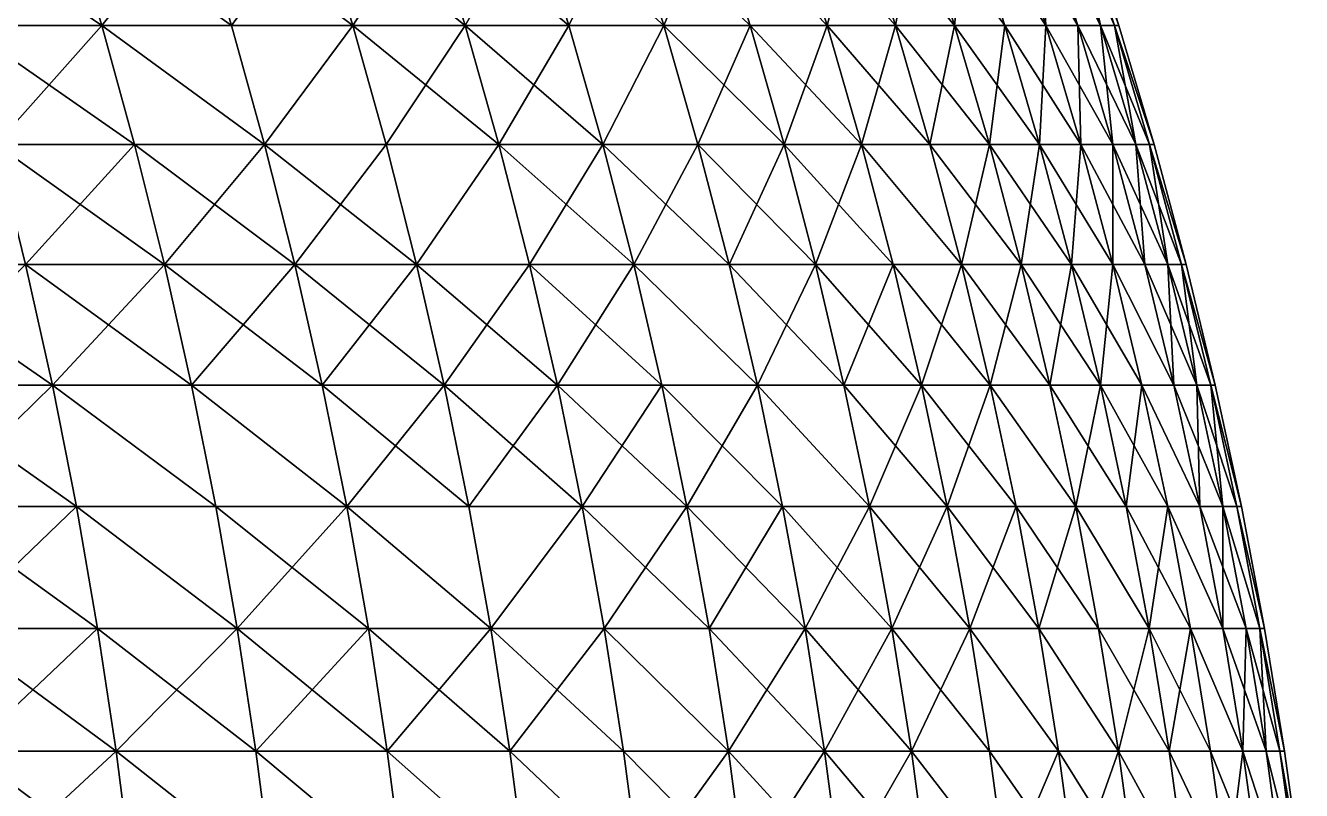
# Model space of a CAD drawing. Header units: millimetres. Extents: x -3250 to 6200, y -3250 to 3250.
# Drawn here: x 5988.7 to 6193.8, y 112.9 to 235.8 of the extents above; entities that cross this region are included whole.
import ezdxf

# ---------------------------------------------------------------- set-up
doc = ezdxf.new("R2010")
doc.units = ezdxf.units.MM
doc.header["$MEASUREMENT"] = 0
doc.layers.add('MESH_3D', color=2, linetype='CONTINUOUS')

msp = doc.modelspace()

# ---------------------------------------------------------------- linework, layer by layer
at = {"layer": 'MESH_3D'}
for points in [[(5973.16, 254.79, 1883.94), (5995.32, 254.79, 1938.4), (6001.01, 235.8, 1936.17)], [(5973.16, 254.79, 1883.94), (6001.01, 235.8, 1936.17), (5978.79, 235.8, 1881.56)], [(6001.01, 235.8, 24763.83), (5973.16, 254.79, 24816.06), (5978.79, 235.8, 24818.44)], [(5995.32, 254.79, 24761.6), (5973.16, 254.79, 24816.06), (6001.01, 235.8, 24763.83)], [(5995.32, 254.79, 1938.4), (6021.86, 235.8, 1991.31), (6001.01, 235.8, 1936.17)], [(5995.32, 254.79, 1938.4), (6016.12, 254.79, 1993.4), (6021.86, 235.8, 1991.31)], [(6016.12, 254.79, 24706.6), (5995.32, 254.79, 24761.6), (6001.01, 235.8, 24763.83)], [(6016.12, 254.79, 24706.6), (6001.01, 235.8, 24763.83), (6021.86, 235.8, 24708.69)], [(6016.12, 254.79, 1993.4), (6035.54, 254.79, 2048.9), (6041.33, 235.8, 2046.95)], [(6016.12, 254.79, 1993.4), (6041.33, 235.8, 2046.95), (6021.86, 235.8, 1991.31)], [(6035.54, 254.79, 24651.1), (6016.12, 254.79, 24706.6), (6021.86, 235.8, 24708.69)], [(6035.54, 254.79, 24651.1), (6021.86, 235.8, 24708.69), (6041.33, 235.8, 24653.05)], [(6035.54, 254.79, 2048.9), (6053.57, 254.79, 2104.87), (6059.41, 235.8, 2103.06)], [(6035.54, 254.79, 2048.9), (6059.41, 235.8, 2103.06), (6041.33, 235.8, 2046.95)], [(6053.57, 254.79, 24595.13), (6035.54, 254.79, 24651.1), (6041.33, 235.8, 24653.05)], [(6053.57, 254.79, 24595.13), (6041.33, 235.8, 24653.05), (6059.41, 235.8, 24596.94)], [(6053.57, 254.79, 2104.87), (6076.08, 235.8, 2159.61), (6059.41, 235.8, 2103.06)], [(6053.57, 254.79, 2104.87), (6070.2, 254.79, 2161.27), (6076.08, 235.8, 2159.61)], [(6070.2, 254.79, 24538.73), (6053.57, 254.79, 24595.13), (6059.41, 235.8, 24596.94)], [(6070.2, 254.79, 24538.73), (6059.41, 235.8, 24596.94), (6076.08, 235.8, 24540.39)], [(6070.2, 254.79, 2161.27), (6091.34, 235.8, 2216.55), (6076.08, 235.8, 2159.61)], [(6070.2, 254.79, 2161.27), (6085.42, 254.79, 2218.06), (6091.34, 235.8, 2216.55)], [(6085.42, 254.79, 24481.94), (6070.2, 254.79, 24538.73), (6076.08, 235.8, 24540.39)], [(6085.42, 254.79, 24481.94), (6076.08, 235.8, 24540.39), (6091.34, 235.8, 24483.45)], [(6085.42, 254.79, 2218.06), (6099.21, 254.79, 2275.22), (6105.18, 235.8, 2273.86)], [(6085.42, 254.79, 2218.06), (6105.18, 235.8, 2273.86), (6091.34, 235.8, 2216.55)], [(6099.21, 254.79, 24424.78), (6085.42, 254.79, 24481.94), (6091.34, 235.8, 24483.45)], [(6099.21, 254.79, 24424.78), (6091.34, 235.8, 24483.45), (6105.18, 235.8, 24426.14)], [(6099.21, 254.79, 2275.22), (6111.58, 254.79, 2332.7), (6117.58, 235.8, 2331.49)], [(6099.21, 254.79, 2275.22), (6117.58, 235.8, 2331.49), (6105.18, 235.8, 2273.86)], [(6117.58, 235.8, 24368.51), (6099.21, 254.79, 24424.78), (6105.18, 235.8, 24426.14)], [(6111.58, 254.79, 24367.3), (6099.21, 254.79, 24424.78), (6117.58, 235.8, 24368.51)], [(6111.58, 254.79, 2332.7), (6128.54, 235.8, 2389.42), (6117.58, 235.8, 2331.49)], [(6111.58, 254.79, 2332.7), (6122.51, 254.79, 2390.48), (6128.54, 235.8, 2389.42)], [(6122.51, 254.79, 24309.52), (6111.58, 254.79, 24367.3), (6117.58, 235.8, 24368.51)], [(6122.51, 254.79, 24309.52), (6117.58, 235.8, 24368.51), (6128.54, 235.8, 24310.58)], [(6122.51, 254.79, 2390.48), (6132, 254.79, 2448.51), (6138.05, 235.8, 2447.6)], [(6122.51, 254.79, 2390.48), (6138.05, 235.8, 2447.6), (6128.54, 235.8, 2389.42)], [(6132, 254.79, 24251.49), (6122.51, 254.79, 24309.52), (6128.54, 235.8, 24310.58)], [(6132, 254.79, 24251.49), (6128.54, 235.8, 24310.58), (6138.05, 235.8, 24252.4)], [(6132, 254.79, 2448.51), (6140.04, 254.79, 2506.76), (6146.11, 235.8, 2505.99)], [(6132, 254.79, 2448.51), (6146.11, 235.8, 2505.99), (6138.05, 235.8, 2447.6)], [(6140.04, 254.79, 24193.24), (6132, 254.79, 24251.49), (6138.05, 235.8, 24252.4)], [(6140.04, 254.79, 24193.24), (6138.05, 235.8, 24252.4), (6146.11, 235.8, 24194.01)], [(6140.04, 254.79, 2506.76), (6146.62, 254.79, 2565.18), (6152.71, 235.8, 2564.58)], [(6140.04, 254.79, 2506.76), (6152.71, 235.8, 2564.58), (6146.11, 235.8, 2505.99)], [(6152.71, 235.8, 24135.42), (6140.04, 254.79, 24193.24), (6146.11, 235.8, 24194.01)], [(6146.62, 254.79, 24134.82), (6140.04, 254.79, 24193.24), (6152.71, 235.8, 24135.42)], [(6146.62, 254.79, 2565.18), (6157.85, 235.8, 2623.3), (6152.71, 235.8, 2564.58)], [(6146.62, 254.79, 2565.18), (6151.75, 254.79, 2623.76), (6157.85, 235.8, 2623.3)], [(6151.75, 254.79, 24076.24), (6146.62, 254.79, 24134.82), (6152.71, 235.8, 24135.42)], [(6151.75, 254.79, 2623.76), (6155.41, 254.79, 2682.45), (6161.52, 235.8, 2682.14)], [(6151.75, 254.79, 2623.76), (6161.52, 235.8, 2682.14), (6157.85, 235.8, 2623.3)], [(6151.75, 254.79, 24076.24), (6152.71, 235.8, 24135.42), (6157.85, 235.8, 24076.7)], [(6161.52, 235.8, 24017.86), (6151.75, 254.79, 24076.24), (6157.85, 235.8, 24076.7)], [(6155.41, 254.79, 24017.55), (6151.75, 254.79, 24076.24), (6161.52, 235.8, 24017.86)], [(6155.41, 254.79, 2682.45), (6163.72, 235.8, 2741.05), (6161.52, 235.8, 2682.14)], [(6155.41, 254.79, 2682.45), (6157.61, 254.79, 2741.2), (6163.72, 235.8, 2741.05)], [(6157.61, 254.79, 23958.8), (6155.41, 254.79, 24017.55), (6161.52, 235.8, 24017.86)], [(6157.61, 254.79, 2741.2), (6164.46, 235.8, 2800), (6163.72, 235.8, 2741.05)], [(6157.61, 254.79, 2741.2), (6158.34, 254.79, 2800), (6164.46, 235.8, 2800)], [(6157.61, 254.79, 23958.8), (6163.72, 235.8, 23958.95), (6164.46, 235.8, 23900)], [(6157.61, 254.79, 23958.8), (6161.52, 235.8, 24017.86), (6163.72, 235.8, 23958.95)], [(6164.46, 235.8, 23900), (6164.46, 235.8, 2800), (6158.34, 254.79, 2800)], [(5978.79, 235.8, 1881.56), (6006.26, 216.67, 1934.11), (5983.99, 216.67, 1879.37)], [(5978.79, 235.8, 1881.56), (6001.01, 235.8, 1936.17), (6006.26, 216.67, 1934.11)], [(6001.01, 235.8, 24763.83), (5978.79, 235.8, 24818.44), (5983.99, 216.67, 24820.63)], [(6001.01, 235.8, 24763.83), (5983.99, 216.67, 24820.63), (6006.26, 216.67, 24765.89)], [(6001.01, 235.8, 1936.17), (6021.86, 235.8, 1991.31), (6027.16, 216.67, 1989.38)], [(6001.01, 235.8, 1936.17), (6027.16, 216.67, 1989.38), (6006.26, 216.67, 1934.11)], [(6027.16, 216.67, 24710.62), (6001.01, 235.8, 24763.83), (6006.26, 216.67, 24765.89)], [(6021.86, 235.8, 24708.69), (6001.01, 235.8, 24763.83), (6027.16, 216.67, 24710.62)], [(6021.86, 235.8, 1991.31), (6041.33, 235.8, 2046.95), (6027.16, 216.67, 1989.38)], [(6041.33, 235.8, 24653.05), (6021.86, 235.8, 24708.69), (6027.16, 216.67, 24710.62)], [(6027.16, 216.67, 1989.38), (6041.33, 235.8, 2046.95), (6046.68, 216.67, 2045.15)], [(6041.33, 235.8, 24653.05), (6027.16, 216.67, 24710.62), (6046.68, 216.67, 24654.85)], [(6041.33, 235.8, 2046.95), (6064.8, 216.67, 2101.4), (6046.68, 216.67, 2045.15)], [(6041.33, 235.8, 2046.95), (6059.41, 235.8, 2103.06), (6064.8, 216.67, 2101.4)], [(6059.41, 235.8, 24596.94), (6041.33, 235.8, 24653.05), (6046.68, 216.67, 24654.85)], [(6059.41, 235.8, 24596.94), (6046.68, 216.67, 24654.85), (6064.8, 216.67, 24598.6)], [(6059.41, 235.8, 2103.06), (6076.08, 235.8, 2159.61), (6081.52, 216.67, 2158.08)], [(6059.41, 235.8, 2103.06), (6081.52, 216.67, 2158.08), (6064.8, 216.67, 2101.4)], [(6076.08, 235.8, 24540.39), (6059.41, 235.8, 24596.94), (6064.8, 216.67, 24598.6)], [(6076.08, 235.8, 24540.39), (6064.8, 216.67, 24598.6), (6081.52, 216.67, 24541.92)], [(6076.08, 235.8, 2159.61), (6091.34, 235.8, 2216.55), (6081.52, 216.67, 2158.08)], [(6091.34, 235.8, 24483.45), (6076.08, 235.8, 24540.39), (6081.52, 216.67, 24541.92)], [(6081.52, 216.67, 2158.08), (6091.34, 235.8, 2216.55), (6096.81, 216.67, 2215.16)], [(6091.34, 235.8, 24483.45), (6081.52, 216.67, 24541.92), (6096.81, 216.67, 24484.84)], [(6091.34, 235.8, 2216.55), (6110.68, 216.67, 2272.6), (6096.81, 216.67, 2215.16)], [(6091.34, 235.8, 2216.55), (6105.18, 235.8, 2273.86), (6110.68, 216.67, 2272.6)], [(6105.18, 235.8, 24426.14), (6091.34, 235.8, 24483.45), (6096.81, 216.67, 24484.84)], [(6105.18, 235.8, 24426.14), (6096.81, 216.67, 24484.84), (6110.68, 216.67, 24427.4)], [(6105.18, 235.8, 2273.86), (6123.11, 216.67, 2330.37), (6110.68, 216.67, 2272.6)], [(6105.18, 235.8, 2273.86), (6117.58, 235.8, 2331.49), (6123.11, 216.67, 2330.37)], [(6117.58, 235.8, 24368.51), (6105.18, 235.8, 24426.14), (6110.68, 216.67, 24427.4)], [(6117.58, 235.8, 24368.51), (6110.68, 216.67, 24427.4), (6123.11, 216.67, 24369.63)], [(6117.58, 235.8, 2331.49), (6128.54, 235.8, 2389.42), (6134.09, 216.67, 2388.44)], [(6117.58, 235.8, 2331.49), (6134.09, 216.67, 2388.44), (6123.11, 216.67, 2330.37)], [(6128.54, 235.8, 24310.58), (6117.58, 235.8, 24368.51), (6123.11, 216.67, 24369.63)], [(6128.54, 235.8, 24310.58), (6123.11, 216.67, 24369.63), (6134.09, 216.67, 24311.56)], [(6128.54, 235.8, 2389.42), (6138.05, 235.8, 2447.6), (6143.63, 216.67, 2446.76)], [(6128.54, 235.8, 2389.42), (6143.63, 216.67, 2446.76), (6134.09, 216.67, 2388.44)], [(6138.05, 235.8, 24252.4), (6128.54, 235.8, 24310.58), (6134.09, 216.67, 24311.56)], [(6138.05, 235.8, 24252.4), (6134.09, 216.67, 24311.56), (6143.63, 216.67, 24253.24)], [(6138.05, 235.8, 2447.6), (6146.11, 235.8, 2505.99), (6151.71, 216.67, 2505.29)], [(6138.05, 235.8, 2447.6), (6151.71, 216.67, 2505.29), (6143.63, 216.67, 2446.76)], [(6146.11, 235.8, 24194.01), (6138.05, 235.8, 24252.4), (6143.63, 216.67, 24253.24)], [(6146.11, 235.8, 24194.01), (6143.63, 216.67, 24253.24), (6151.71, 216.67, 24194.71)], [(6146.11, 235.8, 2505.99), (6152.71, 235.8, 2564.58), (6158.32, 216.67, 2564.01)], [(6146.11, 235.8, 2505.99), (6158.32, 216.67, 2564.01), (6151.71, 216.67, 2505.29)], [(6152.71, 235.8, 24135.42), (6146.11, 235.8, 24194.01), (6151.71, 216.67, 24194.71)], [(6152.71, 235.8, 24135.42), (6151.71, 216.67, 24194.71), (6158.32, 216.67, 24135.99)], [(6152.71, 235.8, 2564.58), (6157.85, 235.8, 2623.3), (6163.47, 216.67, 2622.88)], [(6152.71, 235.8, 2564.58), (6163.47, 216.67, 2622.88), (6158.32, 216.67, 2564.01)], [(6157.85, 235.8, 24076.7), (6152.71, 235.8, 24135.42), (6158.32, 216.67, 24135.99)], [(6157.85, 235.8, 2623.3), (6161.52, 235.8, 2682.14), (6167.15, 216.67, 2681.86)], [(6157.85, 235.8, 2623.3), (6167.15, 216.67, 2681.86), (6163.47, 216.67, 2622.88)], [(6157.85, 235.8, 24076.7), (6158.32, 216.67, 24135.99), (6163.47, 216.67, 24077.12)], [(6161.52, 235.8, 24017.86), (6157.85, 235.8, 24076.7), (6163.47, 216.67, 24077.12)], [(6161.52, 235.8, 2682.14), (6163.72, 235.8, 2741.05), (6169.36, 216.67, 2740.91)], [(6161.52, 235.8, 2682.14), (6169.36, 216.67, 2740.91), (6167.15, 216.67, 2681.86)], [(6161.52, 235.8, 24017.86), (6163.47, 216.67, 24077.12), (6167.15, 216.67, 24018.14)], [(6163.72, 235.8, 23958.95), (6161.52, 235.8, 24017.86), (6167.15, 216.67, 24018.14)], [(6163.72, 235.8, 2741.05), (6170.1, 216.67, 2800), (6169.36, 216.67, 2740.91)], [(6163.72, 235.8, 2741.05), (6164.46, 235.8, 2800), (6170.1, 216.67, 2800)], [(6163.72, 235.8, 23958.95), (6167.15, 216.67, 24018.14), (6169.36, 216.67, 23959.09)], [(6163.72, 235.8, 23958.95), (6169.36, 216.67, 23959.09), (6170.1, 216.67, 23900)], [(6163.72, 235.8, 23958.95), (6170.1, 216.67, 23900), (6164.46, 235.8, 23900)], [(6170.1, 216.67, 23900), (6170.1, 216.67, 2800), (6164.46, 235.8, 2800)], [(6164.46, 235.8, 23900), (6170.1, 216.67, 23900), (6164.46, 235.8, 2800)], [(5983.99, 216.67, 24820.63), (5965.07, 197.41, 24876.91), (5988.75, 197.41, 24822.63)], [(5983.99, 216.67, 1879.37), (6006.26, 216.67, 1934.11), (6011.07, 197.41, 1932.22)], [(5983.99, 216.67, 1879.37), (6011.07, 197.41, 1932.22), (5988.75, 197.41, 1877.37)], [(6006.26, 216.67, 24765.89), (5983.99, 216.67, 24820.63), (5988.75, 197.41, 24822.63)], [(6006.26, 216.67, 24765.89), (5988.75, 197.41, 24822.63), (6011.07, 197.41, 24767.78)], [(6006.26, 216.67, 1934.11), (6032.02, 197.41, 1987.61), (6011.07, 197.41, 1932.22)], [(6006.26, 216.67, 1934.11), (6027.16, 216.67, 1989.38), (6032.02, 197.41, 1987.61)], [(6027.16, 216.67, 24710.62), (6006.26, 216.67, 24765.89), (6011.07, 197.41, 24767.78)], [(6027.16, 216.67, 24710.62), (6011.07, 197.41, 24767.78), (6032.02, 197.41, 24712.39)], [(6027.16, 216.67, 1989.38), (6051.58, 197.41, 2043.51), (6032.02, 197.41, 1987.61)], [(6027.16, 216.67, 1989.38), (6046.68, 216.67, 2045.15), (6051.58, 197.41, 2043.51)], [(6046.68, 216.67, 24654.85), (6027.16, 216.67, 24710.62), (6032.02, 197.41, 24712.39)], [(6046.68, 216.67, 24654.85), (6032.02, 197.41, 24712.39), (6051.58, 197.41, 24656.49)], [(6046.68, 216.67, 2045.15), (6064.8, 216.67, 2101.4), (6051.58, 197.41, 2043.51)], [(6064.8, 216.67, 24598.6), (6046.68, 216.67, 24654.85), (6051.58, 197.41, 24656.49)], [(6051.58, 197.41, 2043.51), (6064.8, 216.67, 2101.4), (6069.74, 197.41, 2099.88)], [(6064.8, 216.67, 24598.6), (6051.58, 197.41, 24656.49), (6069.74, 197.41, 24600.12)], [(6064.8, 216.67, 2101.4), (6081.52, 216.67, 2158.08), (6086.48, 197.41, 2156.68)], [(6064.8, 216.67, 2101.4), (6086.48, 197.41, 2156.68), (6069.74, 197.41, 2099.88)], [(6081.52, 216.67, 24541.92), (6064.8, 216.67, 24598.6), (6069.74, 197.41, 24600.12)], [(6081.52, 216.67, 24541.92), (6069.74, 197.41, 24600.12), (6086.48, 197.41, 24543.32)], [(6081.52, 216.67, 2158.08), (6096.81, 216.67, 2215.16), (6101.81, 197.41, 2213.89)], [(6081.52, 216.67, 2158.08), (6101.81, 197.41, 2213.89), (6086.48, 197.41, 2156.68)], [(6096.81, 216.67, 24484.84), (6081.52, 216.67, 24541.92), (6086.48, 197.41, 24543.32)], [(6096.81, 216.67, 24484.84), (6086.48, 197.41, 24543.32), (6101.81, 197.41, 24486.11)], [(6096.81, 216.67, 2215.16), (6115.71, 197.41, 2271.45), (6101.81, 197.41, 2213.89)], [(6096.81, 216.67, 2215.16), (6110.68, 216.67, 2272.6), (6115.71, 197.41, 2271.45)], [(6110.68, 216.67, 24427.4), (6096.81, 216.67, 24484.84), (6101.81, 197.41, 24486.11)], [(6110.68, 216.67, 24427.4), (6101.81, 197.41, 24486.11), (6115.71, 197.41, 24428.55)], [(6110.68, 216.67, 2272.6), (6123.11, 216.67, 2330.37), (6128.17, 197.41, 2329.35)], [(6110.68, 216.67, 2272.6), (6128.17, 197.41, 2329.35), (6115.71, 197.41, 2271.45)], [(6123.11, 216.67, 24369.63), (6110.68, 216.67, 24427.4), (6115.71, 197.41, 24428.55)], [(6123.11, 216.67, 24369.63), (6115.71, 197.41, 24428.55), (6128.17, 197.41, 24370.65)], [(6123.11, 216.67, 2330.37), (6134.09, 216.67, 2388.44), (6139.18, 197.41, 2387.54)], [(6123.11, 216.67, 2330.37), (6139.18, 197.41, 2387.54), (6128.17, 197.41, 2329.35)], [(6139.18, 197.41, 24312.46), (6123.11, 216.67, 24369.63), (6128.17, 197.41, 24370.65)], [(6134.09, 216.67, 24311.56), (6123.11, 216.67, 24369.63), (6139.18, 197.41, 24312.46)], [(6134.09, 216.67, 2388.44), (6148.73, 197.41, 2445.99), (6139.18, 197.41, 2387.54)], [(6134.09, 216.67, 2388.44), (6143.63, 216.67, 2446.76), (6148.73, 197.41, 2445.99)], [(6143.63, 216.67, 24253.24), (6134.09, 216.67, 24311.56), (6139.18, 197.41, 24312.46)], [(6143.63, 216.67, 24253.24), (6139.18, 197.41, 24312.46), (6148.73, 197.41, 24254.01)], [(6143.63, 216.67, 2446.76), (6151.71, 216.67, 2505.29), (6156.83, 197.41, 2504.65)], [(6143.63, 216.67, 2446.76), (6156.83, 197.41, 2504.65), (6148.73, 197.41, 2445.99)], [(6151.71, 216.67, 24194.71), (6143.63, 216.67, 24253.24), (6148.73, 197.41, 24254.01)], [(6151.71, 216.67, 24194.71), (6148.73, 197.41, 24254.01), (6156.83, 197.41, 24195.35)], [(6151.71, 216.67, 2505.29), (6163.46, 197.41, 2563.5), (6156.83, 197.41, 2504.65)], [(6151.71, 216.67, 2505.29), (6158.32, 216.67, 2564.01), (6163.46, 197.41, 2563.5)], [(6158.32, 216.67, 24135.99), (6151.71, 216.67, 24194.71), (6156.83, 197.41, 24195.35)], [(6158.32, 216.67, 24135.99), (6156.83, 197.41, 24195.35), (6163.46, 197.41, 24136.5)], [(6158.32, 216.67, 2564.01), (6168.62, 197.41, 2622.5), (6163.46, 197.41, 2563.5)], [(6158.32, 216.67, 2564.01), (6163.47, 216.67, 2622.88), (6168.62, 197.41, 2622.5)], [(6163.47, 216.67, 24077.12), (6158.32, 216.67, 24135.99), (6163.46, 197.41, 24136.5)], [(6163.47, 216.67, 24077.12), (6163.46, 197.41, 24136.5), (6168.62, 197.41, 24077.5)], [(6163.47, 216.67, 2622.88), (6172.31, 197.41, 2681.6), (6168.62, 197.41, 2622.5)], [(6163.47, 216.67, 2622.88), (6167.15, 216.67, 2681.86), (6172.31, 197.41, 2681.6)], [(6167.15, 216.67, 24018.14), (6163.47, 216.67, 24077.12), (6168.62, 197.41, 24077.5)], [(6167.15, 216.67, 2681.86), (6169.36, 216.67, 2740.91), (6174.52, 197.41, 2740.78)], [(6167.15, 216.67, 2681.86), (6174.52, 197.41, 2740.78), (6172.31, 197.41, 2681.6)], [(6167.15, 216.67, 24018.14), (6168.62, 197.41, 24077.5), (6172.31, 197.41, 24018.4)], [(6169.36, 216.67, 23959.09), (6167.15, 216.67, 24018.14), (6172.31, 197.41, 24018.4)], [(6169.36, 216.67, 2740.91), (6175.26, 197.41, 2800), (6174.52, 197.41, 2740.78)], [(6169.36, 216.67, 2740.91), (6170.1, 216.67, 2800), (6175.26, 197.41, 2800)], [(6169.36, 216.67, 23959.09), (6174.52, 197.41, 23959.22), (6175.26, 197.41, 23900)], [(6169.36, 216.67, 23959.09), (6172.31, 197.41, 24018.4), (6174.52, 197.41, 23959.22)], [(6169.36, 216.67, 23959.09), (6175.26, 197.41, 23900), (6170.1, 216.67, 23900)], [(6175.26, 197.41, 23900), (6175.26, 197.41, 2800), (6170.1, 216.67, 2800)], [(6170.1, 216.67, 23900), (6175.26, 197.41, 23900), (6170.1, 216.67, 2800)], [(5965.07, 197.41, 1823.09), (5993.06, 178.02, 1875.55), (5969.33, 178.02, 1821.16)], [(5965.07, 197.41, 1823.09), (5988.75, 197.41, 1877.37), (5993.06, 178.02, 1875.55)], [(5988.75, 197.41, 24822.63), (5965.07, 197.41, 24876.91), (5969.33, 178.02, 24878.84)], [(5988.75, 197.41, 24822.63), (5969.33, 178.02, 24878.84), (5993.06, 178.02, 24824.45)], [(5988.75, 197.41, 1877.37), (6011.07, 197.41, 1932.22), (5993.06, 178.02, 1875.55)], [(6015.43, 178.02, 24769.49), (5988.75, 197.41, 24822.63), (5993.06, 178.02, 24824.45)], [(6011.07, 197.41, 24767.78), (5988.75, 197.41, 24822.63), (6015.43, 178.02, 24769.49)], [(5993.06, 178.02, 1875.55), (6011.07, 197.41, 1932.22), (6015.43, 178.02, 1930.51)], [(6011.07, 197.41, 1932.22), (6032.02, 197.41, 1987.61), (6036.41, 178.02, 1986.01)], [(6011.07, 197.41, 1932.22), (6036.41, 178.02, 1986.01), (6015.43, 178.02, 1930.51)], [(6032.02, 197.41, 24712.39), (6011.07, 197.41, 24767.78), (6015.43, 178.02, 24769.49)], [(6032.02, 197.41, 24712.39), (6015.43, 178.02, 24769.49), (6036.41, 178.02, 24713.99)], [(6032.02, 197.41, 1987.61), (6056.01, 178.02, 2042.02), (6036.41, 178.02, 1986.01)], [(6032.02, 197.41, 1987.61), (6051.58, 197.41, 2043.51), (6056.01, 178.02, 2042.02)], [(6051.58, 197.41, 24656.49), (6032.02, 197.41, 24712.39), (6036.41, 178.02, 24713.99)], [(6051.58, 197.41, 24656.49), (6036.41, 178.02, 24713.99), (6056.01, 178.02, 24657.98)], [(6051.58, 197.41, 2043.51), (6069.74, 197.41, 2099.88), (6074.21, 178.02, 2098.5)], [(6051.58, 197.41, 2043.51), (6074.21, 178.02, 2098.5), (6056.01, 178.02, 2042.02)], [(6069.74, 197.41, 24600.12), (6051.58, 197.41, 24656.49), (6056.01, 178.02, 24657.98)], [(6069.74, 197.41, 24600.12), (6056.01, 178.02, 24657.98), (6074.21, 178.02, 24601.5)], [(6069.74, 197.41, 2099.88), (6090.99, 178.02, 2155.42), (6074.21, 178.02, 2098.5)], [(6069.74, 197.41, 2099.88), (6086.48, 197.41, 2156.68), (6090.99, 178.02, 2155.42)], [(6086.48, 197.41, 24543.32), (6069.74, 197.41, 24600.12), (6074.21, 178.02, 24601.5)], [(6086.48, 197.41, 24543.32), (6074.21, 178.02, 24601.5), (6090.99, 178.02, 24544.58)], [(6086.48, 197.41, 2156.68), (6101.81, 197.41, 2213.89), (6106.35, 178.02, 2212.73)], [(6086.48, 197.41, 2156.68), (6106.35, 178.02, 2212.73), (6090.99, 178.02, 2155.42)], [(6106.35, 178.02, 24487.27), (6086.48, 197.41, 24543.32), (6090.99, 178.02, 24544.58)], [(6101.81, 197.41, 24486.11), (6086.48, 197.41, 24543.32), (6106.35, 178.02, 24487.27)], [(6101.81, 197.41, 2213.89), (6120.27, 178.02, 2270.41), (6106.35, 178.02, 2212.73)], [(6101.81, 197.41, 2213.89), (6115.71, 197.41, 2271.45), (6120.27, 178.02, 2270.41)], [(6115.71, 197.41, 24428.55), (6101.81, 197.41, 24486.11), (6106.35, 178.02, 24487.27)], [(6115.71, 197.41, 24428.55), (6106.35, 178.02, 24487.27), (6120.27, 178.02, 24429.59)], [(6115.71, 197.41, 2271.45), (6132.75, 178.02, 2328.42), (6120.27, 178.02, 2270.41)], [(6115.71, 197.41, 2271.45), (6128.17, 197.41, 2329.35), (6132.75, 178.02, 2328.42)], [(6128.17, 197.41, 24370.65), (6115.71, 197.41, 24428.55), (6120.27, 178.02, 24429.59)], [(6128.17, 197.41, 24370.65), (6120.27, 178.02, 24429.59), (6132.75, 178.02, 24371.58)], [(6128.17, 197.41, 2329.35), (6143.79, 178.02, 2386.73), (6132.75, 178.02, 2328.42)], [(6128.17, 197.41, 2329.35), (6139.18, 197.41, 2387.54), (6143.79, 178.02, 2386.73)], [(6139.18, 197.41, 24312.46), (6128.17, 197.41, 24370.65), (6132.75, 178.02, 24371.58)], [(6139.18, 197.41, 24312.46), (6132.75, 178.02, 24371.58), (6143.79, 178.02, 24313.27)], [(6139.18, 197.41, 2387.54), (6153.36, 178.02, 2445.29), (6143.79, 178.02, 2386.73)], [(6139.18, 197.41, 2387.54), (6148.73, 197.41, 2445.99), (6153.36, 178.02, 2445.29)], [(6148.73, 197.41, 24254.01), (6139.18, 197.41, 24312.46), (6143.79, 178.02, 24313.27)], [(6148.73, 197.41, 24254.01), (6143.79, 178.02, 24313.27), (6153.36, 178.02, 24254.71)], [(6148.73, 197.41, 2445.99), (6156.83, 197.41, 2504.65), (6161.47, 178.02, 2504.07)], [(6148.73, 197.41, 2445.99), (6161.47, 178.02, 2504.07), (6153.36, 178.02, 2445.29)], [(6156.83, 197.41, 24195.35), (6148.73, 197.41, 24254.01), (6153.36, 178.02, 24254.71)], [(6156.83, 197.41, 24195.35), (6153.36, 178.02, 24254.71), (6161.47, 178.02, 24195.93)], [(6156.83, 197.41, 2504.65), (6168.12, 178.02, 2563.03), (6161.47, 178.02, 2504.07)], [(6156.83, 197.41, 2504.65), (6163.46, 197.41, 2563.5), (6168.12, 178.02, 2563.03)], [(6163.46, 197.41, 24136.5), (6156.83, 197.41, 24195.35), (6161.47, 178.02, 24195.93)], [(6163.46, 197.41, 24136.5), (6161.47, 178.02, 24195.93), (6168.12, 178.02, 24136.97)], [(6163.46, 197.41, 2563.5), (6168.62, 197.41, 2622.5), (6173.29, 178.02, 2622.15)], [(6163.46, 197.41, 2563.5), (6173.29, 178.02, 2622.15), (6168.12, 178.02, 2563.03)], [(6173.29, 178.02, 24077.85), (6163.46, 197.41, 24136.5), (6168.12, 178.02, 24136.97)], [(6168.62, 197.41, 24077.5), (6163.46, 197.41, 24136.5), (6173.29, 178.02, 24077.85)], [(6168.62, 197.41, 2622.5), (6176.98, 178.02, 2681.37), (6173.29, 178.02, 2622.15)], [(6168.62, 197.41, 2622.5), (6172.31, 197.41, 2681.6), (6176.98, 178.02, 2681.37)], [(6172.31, 197.41, 24018.4), (6168.62, 197.41, 24077.5), (6173.29, 178.02, 24077.85)], [(6172.31, 197.41, 2681.6), (6174.52, 197.41, 2740.78), (6179.2, 178.02, 2740.67)], [(6172.31, 197.41, 2681.6), (6179.2, 178.02, 2740.67), (6176.98, 178.02, 2681.37)], [(6172.31, 197.41, 24018.4), (6173.29, 178.02, 24077.85), (6176.98, 178.02, 24018.63)], [(6174.52, 197.41, 23959.22), (6172.31, 197.41, 24018.4), (6176.98, 178.02, 24018.63)], [(6174.52, 197.41, 2740.78), (6179.94, 178.02, 2800), (6179.2, 178.02, 2740.67)], [(6174.52, 197.41, 2740.78), (6175.26, 197.41, 2800), (6179.94, 178.02, 2800)], [(6174.52, 197.41, 23959.22), (6176.98, 178.02, 24018.63), (6179.2, 178.02, 23959.33)], [(6174.52, 197.41, 23959.22), (6179.2, 178.02, 23959.33), (6179.94, 178.02, 23900)], [(6174.52, 197.41, 23959.22), (6179.94, 178.02, 23900), (6175.26, 197.41, 23900)], [(6179.94, 178.02, 23900), (6179.94, 178.02, 2800), (6175.26, 197.41, 2800)], [(6175.26, 197.41, 23900), (6179.94, 178.02, 23900), (6175.26, 197.41, 2800)], [(5969.33, 178.02, 1821.16), (5993.06, 178.02, 1875.55), (5996.93, 158.52, 1873.92)], [(5969.33, 178.02, 1821.16), (5996.93, 158.52, 1873.92), (5973.16, 158.52, 1819.43)], [(5993.06, 178.02, 24824.45), (5969.33, 178.02, 24878.84), (5973.16, 158.52, 24880.57)], [(5993.06, 178.02, 24824.45), (5973.16, 158.52, 24880.57), (5996.93, 158.52, 24826.08)], [(5993.06, 178.02, 1875.55), (6015.43, 178.02, 1930.51), (6019.33, 158.52, 1928.98)], [(5993.06, 178.02, 1875.55), (6019.33, 158.52, 1928.98), (5996.93, 158.52, 1873.92)], [(6019.33, 158.52, 24771.02), (5993.06, 178.02, 24824.45), (5996.93, 158.52, 24826.08)], [(6015.43, 178.02, 24769.49), (5993.06, 178.02, 24824.45), (6019.33, 158.52, 24771.02)], [(6015.43, 178.02, 1930.51), (6040.36, 158.52, 1984.58), (6019.33, 158.52, 1928.98)], [(6015.43, 178.02, 1930.51), (6036.41, 178.02, 1986.01), (6040.36, 158.52, 1984.58)], [(6040.36, 158.52, 24715.42), (6015.43, 178.02, 24769.49), (6019.33, 158.52, 24771.02)], [(6036.41, 178.02, 24713.99), (6015.43, 178.02, 24769.49), (6040.36, 158.52, 24715.42)], [(6036.41, 178.02, 1986.01), (6059.99, 158.52, 2040.68), (6040.36, 158.52, 1984.58)], [(6036.41, 178.02, 1986.01), (6056.01, 178.02, 2042.02), (6059.99, 158.52, 2040.68)], [(6056.01, 178.02, 24657.98), (6036.41, 178.02, 24713.99), (6040.36, 158.52, 24715.42)], [(6056.01, 178.02, 24657.98), (6040.36, 158.52, 24715.42), (6059.99, 158.52, 24659.32)], [(6056.01, 178.02, 2042.02), (6078.22, 158.52, 2097.26), (6059.99, 158.52, 2040.68)], [(6056.01, 178.02, 2042.02), (6074.21, 178.02, 2098.5), (6078.22, 158.52, 2097.26)], [(6074.21, 178.02, 24601.5), (6056.01, 178.02, 24657.98), (6059.99, 158.52, 24659.32)], [(6074.21, 178.02, 24601.5), (6059.99, 158.52, 24659.32), (6078.22, 158.52, 24602.74)], [(6074.21, 178.02, 2098.5), (6095.03, 158.52, 2154.28), (6078.22, 158.52, 2097.26)], [(6074.21, 178.02, 2098.5), (6090.99, 178.02, 2155.42), (6095.03, 158.52, 2154.28)], [(6090.99, 178.02, 24544.58), (6074.21, 178.02, 24601.5), (6078.22, 158.52, 24602.74)], [(6090.99, 178.02, 24544.58), (6078.22, 158.52, 24602.74), (6095.03, 158.52, 24545.72)], [(6090.99, 178.02, 2155.42), (6110.41, 158.52, 2211.7), (6095.03, 158.52, 2154.28)], [(6090.99, 178.02, 2155.42), (6106.35, 178.02, 2212.73), (6110.41, 158.52, 2211.7)], [(6106.35, 178.02, 24487.27), (6090.99, 178.02, 24544.58), (6095.03, 158.52, 24545.72)], [(6106.35, 178.02, 24487.27), (6095.03, 158.52, 24545.72), (6110.41, 158.52, 24488.3)], [(6106.35, 178.02, 2212.73), (6124.36, 158.52, 2269.48), (6110.41, 158.52, 2211.7)], [(6106.35, 178.02, 2212.73), (6120.27, 178.02, 2270.41), (6124.36, 158.52, 2269.48)], [(6124.36, 158.52, 24430.52), (6106.35, 178.02, 24487.27), (6110.41, 158.52, 24488.3)], [(6120.27, 178.02, 24429.59), (6106.35, 178.02, 24487.27), (6124.36, 158.52, 24430.52)], [(6120.27, 178.02, 2270.41), (6132.75, 178.02, 2328.42), (6136.87, 158.52, 2327.59)], [(6120.27, 178.02, 2270.41), (6136.87, 158.52, 2327.59), (6124.36, 158.52, 2269.48)], [(6132.75, 178.02, 24371.58), (6120.27, 178.02, 24429.59), (6124.36, 158.52, 24430.52)], [(6132.75, 178.02, 24371.58), (6124.36, 158.52, 24430.52), (6136.87, 158.52, 24372.41)], [(6132.75, 178.02, 2328.42), (6143.79, 178.02, 2386.73), (6147.92, 158.52, 2386)], [(6132.75, 178.02, 2328.42), (6147.92, 158.52, 2386), (6136.87, 158.52, 2327.59)], [(6143.79, 178.02, 24313.27), (6132.75, 178.02, 24371.58), (6136.87, 158.52, 24372.41)], [(6143.79, 178.02, 24313.27), (6136.87, 158.52, 24372.41), (6147.92, 158.52, 24314)], [(6143.79, 178.02, 2386.73), (6157.51, 158.52, 2444.66), (6147.92, 158.52, 2386)], [(6143.79, 178.02, 2386.73), (6153.36, 178.02, 2445.29), (6157.51, 158.52, 2444.66)], [(6157.51, 158.52, 24255.34), (6143.79, 178.02, 24313.27), (6147.92, 158.52, 24314)], [(6153.36, 178.02, 24254.71), (6143.79, 178.02, 24313.27), (6157.51, 158.52, 24255.34)], [(6153.36, 178.02, 2445.29), (6161.47, 178.02, 2504.07), (6165.64, 158.52, 2503.55)], [(6153.36, 178.02, 2445.29), (6165.64, 158.52, 2503.55), (6157.51, 158.52, 2444.66)], [(6161.47, 178.02, 24195.93), (6153.36, 178.02, 24254.71), (6157.51, 158.52, 24255.34)], [(6161.47, 178.02, 24195.93), (6157.51, 158.52, 24255.34), (6165.64, 158.52, 24196.45)], [(6161.47, 178.02, 2504.07), (6168.12, 178.02, 2563.03), (6172.29, 158.52, 2562.62)], [(6161.47, 178.02, 2504.07), (6172.29, 158.52, 2562.62), (6165.64, 158.52, 2503.55)], [(6168.12, 178.02, 24136.97), (6161.47, 178.02, 24195.93), (6165.64, 158.52, 24196.45)], [(6168.12, 178.02, 24136.97), (6165.64, 158.52, 24196.45), (6172.29, 158.52, 24137.38)], [(6168.12, 178.02, 2563.03), (6173.29, 178.02, 2622.15), (6177.47, 158.52, 2621.83)], [(6168.12, 178.02, 2563.03), (6177.47, 158.52, 2621.83), (6172.29, 158.52, 2562.62)], [(6177.47, 158.52, 24078.17), (6168.12, 178.02, 24136.97), (6172.29, 158.52, 24137.38)], [(6173.29, 178.02, 24077.85), (6168.12, 178.02, 24136.97), (6177.47, 158.52, 24078.17)], [(6173.29, 178.02, 2622.15), (6176.98, 178.02, 2681.37), (6181.17, 158.52, 2681.16)], [(6173.29, 178.02, 2622.15), (6181.17, 158.52, 2681.16), (6177.47, 158.52, 2621.83)], [(6176.98, 178.02, 24018.63), (6173.29, 178.02, 24077.85), (6177.47, 158.52, 24078.17)], [(6176.98, 178.02, 2681.37), (6179.2, 178.02, 2740.67), (6183.4, 158.52, 2740.56)], [(6176.98, 178.02, 2681.37), (6183.4, 158.52, 2740.56), (6181.17, 158.52, 2681.16)], [(6176.98, 178.02, 24018.63), (6177.47, 158.52, 24078.17), (6181.17, 158.52, 24018.84)], [(6179.2, 178.02, 23959.33), (6176.98, 178.02, 24018.63), (6181.17, 158.52, 24018.84)], [(6179.2, 178.02, 2740.67), (6184.14, 158.52, 2800), (6183.4, 158.52, 2740.56)], [(6179.2, 178.02, 2740.67), (6179.94, 178.02, 2800), (6184.14, 158.52, 2800)], [(6179.2, 178.02, 23959.33), (6183.4, 158.52, 23959.44), (6184.14, 158.52, 23900)], [(6179.2, 178.02, 23959.33), (6181.17, 158.52, 24018.84), (6183.4, 158.52, 23959.44)], [(6179.2, 178.02, 23959.33), (6184.14, 158.52, 23900), (6179.94, 178.02, 23900)], [(6184.14, 158.52, 23900), (6184.14, 158.52, 2800), (6179.94, 178.02, 2800)], [(6179.94, 178.02, 23900), (6184.14, 158.52, 23900), (6179.94, 178.02, 2800)], [(5973.16, 158.52, 1819.43), (6000.34, 138.92, 1872.48), (5976.54, 138.92, 1817.91)], [(5973.16, 158.52, 1819.43), (5996.93, 158.52, 1873.92), (6000.34, 138.92, 1872.48)], [(5996.93, 158.52, 24826.08), (5973.16, 158.52, 24880.57), (5976.54, 138.92, 24882.09)], [(5996.93, 158.52, 24826.08), (5976.54, 138.92, 24882.09), (6000.34, 138.92, 24827.52)], [(5996.93, 158.52, 1873.92), (6019.33, 158.52, 1928.98), (6022.78, 138.92, 1927.62)], [(5996.93, 158.52, 1873.92), (6022.78, 138.92, 1927.62), (6000.34, 138.92, 1872.48)], [(6022.78, 138.92, 24772.38), (5996.93, 158.52, 24826.08), (6000.34, 138.92, 24827.52)], [(6019.33, 158.52, 24771.02), (5996.93, 158.52, 24826.08), (6022.78, 138.92, 24772.38)], [(6019.33, 158.52, 1928.98), (6040.36, 158.52, 1984.58), (6043.84, 138.92, 1983.31)], [(6019.33, 158.52, 1928.98), (6043.84, 138.92, 1983.31), (6022.78, 138.92, 1927.62)], [(6040.36, 158.52, 24715.42), (6019.33, 158.52, 24771.02), (6022.78, 138.92, 24772.38)], [(6040.36, 158.52, 24715.42), (6022.78, 138.92, 24772.38), (6043.84, 138.92, 24716.69)], [(6040.36, 158.52, 1984.58), (6059.99, 158.52, 2040.68), (6063.5, 138.92, 2039.5)], [(6040.36, 158.52, 1984.58), (6063.5, 138.92, 2039.5), (6043.84, 138.92, 1983.31)], [(6063.5, 138.92, 24660.5), (6040.36, 158.52, 24715.42), (6043.84, 138.92, 24716.69)], [(6059.99, 158.52, 24659.32), (6040.36, 158.52, 24715.42), (6063.5, 138.92, 24660.5)], [(6059.99, 158.52, 2040.68), (6078.22, 158.52, 2097.26), (6063.5, 138.92, 2039.5)], [(6078.22, 158.52, 24602.74), (6059.99, 158.52, 24659.32), (6063.5, 138.92, 24660.5)], [(6063.5, 138.92, 2039.5), (6078.22, 158.52, 2097.26), (6081.76, 138.92, 2096.17)], [(6078.22, 158.52, 24602.74), (6063.5, 138.92, 24660.5), (6081.76, 138.92, 24603.83)], [(6078.22, 158.52, 2097.26), (6095.03, 158.52, 2154.28), (6098.6, 138.92, 2153.27)], [(6078.22, 158.52, 2097.26), (6098.6, 138.92, 2153.27), (6081.76, 138.92, 2096.17)], [(6095.03, 158.52, 24545.72), (6078.22, 158.52, 24602.74), (6081.76, 138.92, 24603.83)], [(6095.03, 158.52, 24545.72), (6081.76, 138.92, 24603.83), (6098.6, 138.92, 24546.73)], [(6095.03, 158.52, 2154.28), (6110.41, 158.52, 2211.7), (6114.01, 138.92, 2210.78)], [(6095.03, 158.52, 2154.28), (6114.01, 138.92, 2210.78), (6098.6, 138.92, 2153.27)], [(6110.41, 158.52, 24488.3), (6095.03, 158.52, 24545.72), (6098.6, 138.92, 24546.73)], [(6110.41, 158.52, 24488.3), (6098.6, 138.92, 24546.73), (6114.01, 138.92, 24489.22)], [(6110.41, 158.52, 2211.7), (6124.36, 158.52, 2269.48), (6127.98, 138.92, 2268.65)], [(6110.41, 158.52, 2211.7), (6127.98, 138.92, 2268.65), (6114.01, 138.92, 2210.78)], [(6124.36, 158.52, 24430.52), (6110.41, 158.52, 24488.3), (6114.01, 138.92, 24489.22)], [(6124.36, 158.52, 24430.52), (6114.01, 138.92, 24489.22), (6127.98, 138.92, 24431.35)], [(6124.36, 158.52, 2269.48), (6136.87, 158.52, 2327.59), (6140.5, 138.92, 2326.86)], [(6124.36, 158.52, 2269.48), (6140.5, 138.92, 2326.86), (6127.98, 138.92, 2268.65)], [(6136.87, 158.52, 24372.41), (6124.36, 158.52, 24430.52), (6127.98, 138.92, 24431.35)], [(6136.87, 158.52, 24372.41), (6127.98, 138.92, 24431.35), (6140.5, 138.92, 24373.14)], [(6136.87, 158.52, 2327.59), (6147.92, 158.52, 2386), (6151.57, 138.92, 2385.35)], [(6136.87, 158.52, 2327.59), (6151.57, 138.92, 2385.35), (6140.5, 138.92, 2326.86)], [(6147.92, 158.52, 24314), (6136.87, 158.52, 24372.41), (6140.5, 138.92, 24373.14)], [(6147.92, 158.52, 24314), (6140.5, 138.92, 24373.14), (6151.57, 138.92, 24314.65)], [(6147.92, 158.52, 2386), (6161.18, 138.92, 2444.11), (6151.57, 138.92, 2385.35)], [(6147.92, 158.52, 2386), (6157.51, 158.52, 2444.66), (6161.18, 138.92, 2444.11)], [(6157.51, 158.52, 24255.34), (6147.92, 158.52, 24314), (6151.57, 138.92, 24314.65)], [(6157.51, 158.52, 24255.34), (6151.57, 138.92, 24314.65), (6161.18, 138.92, 24255.89)], [(6157.51, 158.52, 2444.66), (6165.64, 158.52, 2503.55), (6169.31, 138.92, 2503.09)], [(6157.51, 158.52, 2444.66), (6169.31, 138.92, 2503.09), (6161.18, 138.92, 2444.11)], [(6169.31, 138.92, 24196.91), (6157.51, 158.52, 24255.34), (6161.18, 138.92, 24255.89)], [(6165.64, 158.52, 24196.45), (6157.51, 158.52, 24255.34), (6169.31, 138.92, 24196.91)], [(6165.64, 158.52, 2503.55), (6172.29, 158.52, 2562.62), (6175.98, 138.92, 2562.25)], [(6165.64, 158.52, 2503.55), (6175.98, 138.92, 2562.25), (6169.31, 138.92, 2503.09)], [(6172.29, 158.52, 24137.38), (6165.64, 158.52, 24196.45), (6169.31, 138.92, 24196.91)], [(6172.29, 158.52, 24137.38), (6169.31, 138.92, 24196.91), (6175.98, 138.92, 24137.75)], [(6172.29, 158.52, 2562.62), (6177.47, 158.52, 2621.83), (6181.17, 138.92, 2621.56)], [(6172.29, 158.52, 2562.62), (6181.17, 138.92, 2621.56), (6175.98, 138.92, 2562.25)], [(6181.17, 138.92, 24078.44), (6172.29, 158.52, 24137.38), (6175.98, 138.92, 24137.75)], [(6177.47, 158.52, 24078.17), (6172.29, 158.52, 24137.38), (6181.17, 138.92, 24078.44)], [(6177.47, 158.52, 2621.83), (6181.17, 158.52, 2681.16), (6184.88, 138.92, 2680.98)], [(6177.47, 158.52, 2621.83), (6184.88, 138.92, 2680.98), (6181.17, 138.92, 2621.56)], [(6181.17, 158.52, 24018.84), (6177.47, 158.52, 24078.17), (6181.17, 138.92, 24078.44)], [(6181.17, 158.52, 2681.16), (6187.1, 138.92, 2740.47), (6184.88, 138.92, 2680.98)], [(6181.17, 158.52, 2681.16), (6183.4, 158.52, 2740.56), (6187.1, 138.92, 2740.47)], [(6181.17, 158.52, 24018.84), (6181.17, 138.92, 24078.44), (6184.88, 138.92, 24019.02)], [(6187.1, 138.92, 23959.53), (6181.17, 158.52, 24018.84), (6184.88, 138.92, 24019.02)], [(6183.4, 158.52, 23959.44), (6181.17, 158.52, 24018.84), (6187.1, 138.92, 23959.53)], [(6183.4, 158.52, 2740.56), (6187.85, 138.92, 2800), (6187.1, 138.92, 2740.47)], [(6183.4, 158.52, 2740.56), (6184.14, 158.52, 2800), (6187.85, 138.92, 2800)], [(6183.4, 158.52, 23959.44), (6187.85, 138.92, 23900), (6184.14, 158.52, 23900)], [(6183.4, 158.52, 23959.44), (6187.1, 138.92, 23959.53), (6187.85, 138.92, 23900)], [(6187.85, 138.92, 23900), (6187.85, 138.92, 2800), (6184.14, 158.52, 2800)], [(6184.14, 158.52, 23900), (6187.85, 138.92, 23900), (6184.14, 158.52, 2800)], [(5976.54, 138.92, 1817.91), (6000.34, 138.92, 1872.48), (6003.31, 119.23, 1871.23)], [(5976.54, 138.92, 1817.91), (6003.31, 119.23, 1871.23), (5979.47, 119.23, 1816.59)], [(6000.34, 138.92, 24827.52), (5976.54, 138.92, 24882.09), (5979.47, 119.23, 24883.41)], [(6000.34, 138.92, 24827.52), (5979.47, 119.23, 24883.41), (6003.31, 119.23, 24828.77)], [(6000.34, 138.92, 1872.48), (6022.78, 138.92, 1927.62), (6025.78, 119.23, 1926.45)], [(6000.34, 138.92, 1872.48), (6025.78, 119.23, 1926.45), (6003.31, 119.23, 1871.23)], [(6022.78, 138.92, 24772.38), (6000.34, 138.92, 24827.52), (6003.31, 119.23, 24828.77)], [(6022.78, 138.92, 24772.38), (6003.31, 119.23, 24828.77), (6025.78, 119.23, 24773.55)], [(6022.78, 138.92, 1927.62), (6046.87, 119.23, 1982.21), (6025.78, 119.23, 1926.45)], [(6022.78, 138.92, 1927.62), (6043.84, 138.92, 1983.31), (6046.87, 119.23, 1982.21)], [(6043.84, 138.92, 24716.69), (6022.78, 138.92, 24772.38), (6025.78, 119.23, 24773.55)], [(6043.84, 138.92, 24716.69), (6025.78, 119.23, 24773.55), (6046.87, 119.23, 24717.79)], [(6043.84, 138.92, 1983.31), (6063.5, 138.92, 2039.5), (6066.56, 119.23, 2038.48)], [(6043.84, 138.92, 1983.31), (6066.56, 119.23, 2038.48), (6046.87, 119.23, 1982.21)], [(6063.5, 138.92, 24660.5), (6043.84, 138.92, 24716.69), (6046.87, 119.23, 24717.79)], [(6063.5, 138.92, 24660.5), (6046.87, 119.23, 24717.79), (6066.56, 119.23, 24661.52)], [(6063.5, 138.92, 2039.5), (6084.84, 119.23, 2095.22), (6066.56, 119.23, 2038.48)], [(6063.5, 138.92, 2039.5), (6081.76, 138.92, 2096.17), (6084.84, 119.23, 2095.22)], [(6081.76, 138.92, 24603.83), (6063.5, 138.92, 24660.5), (6066.56, 119.23, 24661.52)], [(6081.76, 138.92, 24603.83), (6066.56, 119.23, 24661.52), (6084.84, 119.23, 24604.78)], [(6081.76, 138.92, 2096.17), (6101.7, 119.23, 2152.4), (6084.84, 119.23, 2095.22)], [(6081.76, 138.92, 2096.17), (6098.6, 138.92, 2153.27), (6101.7, 119.23, 2152.4)], [(6101.7, 119.23, 24547.6), (6081.76, 138.92, 24603.83), (6084.84, 119.23, 24604.78)], [(6098.6, 138.92, 24546.73), (6081.76, 138.92, 24603.83), (6101.7, 119.23, 24547.6)], [(6098.6, 138.92, 2153.27), (6117.13, 119.23, 2209.99), (6101.7, 119.23, 2152.4)], [(6098.6, 138.92, 2153.27), (6114.01, 138.92, 2210.78), (6117.13, 119.23, 2209.99)], [(6114.01, 138.92, 24489.22), (6098.6, 138.92, 24546.73), (6101.7, 119.23, 24547.6)], [(6114.01, 138.92, 24489.22), (6101.7, 119.23, 24547.6), (6117.13, 119.23, 24490.01)], [(6114.01, 138.92, 2210.78), (6127.98, 138.92, 2268.65), (6117.13, 119.23, 2209.99)], [(6131.12, 119.23, 24432.06), (6114.01, 138.92, 24489.22), (6117.13, 119.23, 24490.01)], [(6127.98, 138.92, 24431.35), (6114.01, 138.92, 24489.22), (6131.12, 119.23, 24432.06)], [(6117.13, 119.23, 2209.99), (6127.98, 138.92, 2268.65), (6131.12, 119.23, 2267.94)], [(6127.98, 138.92, 2268.65), (6140.5, 138.92, 2326.86), (6143.66, 119.23, 2326.22)], [(6127.98, 138.92, 2268.65), (6143.66, 119.23, 2326.22), (6131.12, 119.23, 2267.94)], [(6140.5, 138.92, 24373.14), (6127.98, 138.92, 24431.35), (6131.12, 119.23, 24432.06)], [(6140.5, 138.92, 24373.14), (6131.12, 119.23, 24432.06), (6143.66, 119.23, 24373.78)], [(6140.5, 138.92, 2326.86), (6154.74, 119.23, 2384.8), (6143.66, 119.23, 2326.22)], [(6140.5, 138.92, 2326.86), (6151.57, 138.92, 2385.35), (6154.74, 119.23, 2384.8)], [(6154.74, 119.23, 24315.2), (6140.5, 138.92, 24373.14), (6143.66, 119.23, 24373.78)], [(6151.57, 138.92, 24314.65), (6140.5, 138.92, 24373.14), (6154.74, 119.23, 24315.2)], [(6151.57, 138.92, 2385.35), (6161.18, 138.92, 2444.11), (6164.36, 119.23, 2443.63)], [(6151.57, 138.92, 2385.35), (6164.36, 119.23, 2443.63), (6154.74, 119.23, 2384.8)], [(6164.36, 119.23, 24256.37), (6151.57, 138.92, 24314.65), (6154.74, 119.23, 24315.2)], [(6161.18, 138.92, 24255.89), (6151.57, 138.92, 24314.65), (6164.36, 119.23, 24256.37)], [(6161.18, 138.92, 2444.11), (6172.51, 119.23, 2502.69), (6164.36, 119.23, 2443.63)], [(6161.18, 138.92, 2444.11), (6169.31, 138.92, 2503.09), (6172.51, 119.23, 2502.69)], [(6169.31, 138.92, 24196.91), (6161.18, 138.92, 24255.89), (6164.36, 119.23, 24256.37)], [(6169.31, 138.92, 24196.91), (6164.36, 119.23, 24256.37), (6172.51, 119.23, 24197.31)], [(6169.31, 138.92, 2503.09), (6175.98, 138.92, 2562.25), (6179.18, 119.23, 2561.93)], [(6169.31, 138.92, 2503.09), (6179.18, 119.23, 2561.93), (6172.51, 119.23, 2502.69)], [(6175.98, 138.92, 24137.75), (6169.31, 138.92, 24196.91), (6172.51, 119.23, 24197.31)], [(6175.98, 138.92, 24137.75), (6172.51, 119.23, 24197.31), (6179.18, 119.23, 24138.07)], [(6175.98, 138.92, 2562.25), (6184.38, 119.23, 2621.32), (6179.18, 119.23, 2561.93)], [(6175.98, 138.92, 2562.25), (6181.17, 138.92, 2621.56), (6184.38, 119.23, 2621.32)], [(6184.38, 119.23, 24078.68), (6175.98, 138.92, 24137.75), (6179.18, 119.23, 24138.07)], [(6181.17, 138.92, 24078.44), (6175.98, 138.92, 24137.75), (6184.38, 119.23, 24078.68)], [(6181.17, 138.92, 2621.56), (6188.09, 119.23, 2680.82), (6184.38, 119.23, 2621.32)], [(6181.17, 138.92, 2621.56), (6184.88, 138.92, 2680.98), (6188.09, 119.23, 2680.82)], [(6184.88, 138.92, 24019.02), (6181.17, 138.92, 24078.44), (6184.38, 119.23, 24078.68)], [(6184.88, 138.92, 24019.02), (6184.38, 119.23, 24078.68), (6188.09, 119.23, 24019.18)], [(6184.88, 138.92, 2680.98), (6187.1, 138.92, 2740.47), (6190.32, 119.23, 2740.39)], [(6184.88, 138.92, 2680.98), (6190.32, 119.23, 2740.39), (6188.09, 119.23, 2680.82)], [(6187.1, 138.92, 23959.53), (6184.88, 138.92, 24019.02), (6188.09, 119.23, 24019.18)], [(6187.1, 138.92, 2740.47), (6191.06, 119.23, 2800), (6190.32, 119.23, 2740.39)], [(6187.1, 138.92, 2740.47), (6187.85, 138.92, 2800), (6191.06, 119.23, 2800)], [(6187.1, 138.92, 23959.53), (6191.06, 119.23, 23900), (6187.85, 138.92, 23900)], [(6187.1, 138.92, 23959.53), (6188.09, 119.23, 24019.18), (6190.32, 119.23, 23959.61)], [(6187.1, 138.92, 23959.53), (6190.32, 119.23, 23959.61), (6191.06, 119.23, 23900)], [(6191.06, 119.23, 23900), (6191.06, 119.23, 2800), (6187.85, 138.92, 2800)], [(6187.85, 138.92, 23900), (6191.06, 119.23, 23900), (6187.85, 138.92, 2800)], [(5979.47, 119.23, 1816.59), (6003.31, 119.23, 1871.23), (6005.82, 99.47, 1870.17)], [(5979.47, 119.23, 1816.59), (6005.82, 99.47, 1870.17), (5981.95, 99.47, 1815.46)], [(6003.31, 119.23, 24828.77), (5979.47, 119.23, 24883.41), (5981.95, 99.47, 24884.54)], [(6003.31, 119.23, 24828.77), (5981.95, 99.47, 24884.54), (6005.82, 99.47, 24829.83)], [(6003.31, 119.23, 1871.23), (6025.78, 119.23, 1926.45), (6028.32, 99.47, 1925.45)], [(6003.31, 119.23, 1871.23), (6028.32, 99.47, 1925.45), (6005.82, 99.47, 1870.17)], [(6028.32, 99.47, 24774.55), (6003.31, 119.23, 24828.77), (6005.82, 99.47, 24829.83)], [(6025.78, 119.23, 24773.55), (6003.31, 119.23, 24828.77), (6028.32, 99.47, 24774.55)], [(6025.78, 119.23, 1926.45), (6046.87, 119.23, 1982.21), (6049.43, 99.47, 1981.28)], [(6025.78, 119.23, 1926.45), (6049.43, 99.47, 1981.28), (6028.32, 99.47, 1925.45)], [(6049.43, 99.47, 24718.72), (6025.78, 119.23, 24773.55), (6028.32, 99.47, 24774.55)], [(6046.87, 119.23, 24717.79), (6025.78, 119.23, 24773.55), (6049.43, 99.47, 24718.72)], [(6046.87, 119.23, 1982.21), (6066.56, 119.23, 2038.48), (6069.14, 99.47, 2037.61)], [(6046.87, 119.23, 1982.21), (6069.14, 99.47, 2037.61), (6049.43, 99.47, 1981.28)], [(6069.14, 99.47, 24662.39), (6046.87, 119.23, 24717.79), (6049.43, 99.47, 24718.72)], [(6066.56, 119.23, 24661.52), (6046.87, 119.23, 24717.79), (6069.14, 99.47, 24662.39)], [(6066.56, 119.23, 2038.48), (6084.84, 119.23, 2095.22), (6087.44, 99.47, 2094.42)], [(6066.56, 119.23, 2038.48), (6087.44, 99.47, 2094.42), (6069.14, 99.47, 2037.61)], [(6087.44, 99.47, 24605.58), (6066.56, 119.23, 24661.52), (6069.14, 99.47, 24662.39)], [(6084.84, 119.23, 24604.78), (6066.56, 119.23, 24661.52), (6087.44, 99.47, 24605.58)], [(6084.84, 119.23, 2095.22), (6104.32, 99.47, 2151.66), (6087.44, 99.47, 2094.42)], [(6084.84, 119.23, 2095.22), (6101.7, 119.23, 2152.4), (6104.32, 99.47, 2151.66)], [(6101.7, 119.23, 24547.6), (6084.84, 119.23, 24604.78), (6087.44, 99.47, 24605.58)], [(6101.7, 119.23, 24547.6), (6087.44, 99.47, 24605.58), (6104.32, 99.47, 24548.34)], [(6101.7, 119.23, 2152.4), (6119.77, 99.47, 2209.31), (6104.32, 99.47, 2151.66)], [(6101.7, 119.23, 2152.4), (6117.13, 119.23, 2209.99), (6119.77, 99.47, 2209.31)], [(6117.13, 119.23, 24490.01), (6101.7, 119.23, 24547.6), (6104.32, 99.47, 24548.34)], [(6117.13, 119.23, 24490.01), (6104.32, 99.47, 24548.34), (6119.77, 99.47, 24490.69)], [(6117.13, 119.23, 2209.99), (6131.12, 119.23, 2267.94), (6133.77, 99.47, 2267.33)], [(6117.13, 119.23, 2209.99), (6133.77, 99.47, 2267.33), (6119.77, 99.47, 2209.31)], [(6131.12, 119.23, 24432.06), (6117.13, 119.23, 24490.01), (6119.77, 99.47, 24490.69)], [(6131.12, 119.23, 24432.06), (6119.77, 99.47, 24490.69), (6133.77, 99.47, 24432.67)], [(6131.12, 119.23, 2267.94), (6143.66, 119.23, 2326.22), (6146.33, 99.47, 2325.68)], [(6131.12, 119.23, 2267.94), (6146.33, 99.47, 2325.68), (6133.77, 99.47, 2267.33)], [(6146.33, 99.47, 24374.32), (6131.12, 119.23, 24432.06), (6133.77, 99.47, 24432.67)], [(6143.66, 119.23, 24373.78), (6131.12, 119.23, 24432.06), (6146.33, 99.47, 24374.32)], [(6143.66, 119.23, 2326.22), (6157.42, 99.47, 2384.32), (6146.33, 99.47, 2325.68)], [(6143.66, 119.23, 2326.22), (6154.74, 119.23, 2384.8), (6157.42, 99.47, 2384.32)], [(6154.74, 119.23, 24315.2), (6143.66, 119.23, 24373.78), (6146.33, 99.47, 24374.32)], [(6154.74, 119.23, 24315.2), (6146.33, 99.47, 24374.32), (6157.42, 99.47, 24315.68)], [(6154.74, 119.23, 2384.8), (6167.05, 99.47, 2443.22), (6157.42, 99.47, 2384.32)], [(6154.74, 119.23, 2384.8), (6164.36, 119.23, 2443.63), (6167.05, 99.47, 2443.22)], [(6164.36, 119.23, 24256.37), (6154.74, 119.23, 24315.2), (6157.42, 99.47, 24315.68)], [(6164.36, 119.23, 24256.37), (6157.42, 99.47, 24315.68), (6167.05, 99.47, 24256.78)], [(6164.36, 119.23, 2443.63), (6172.51, 119.23, 2502.69), (6175.21, 99.47, 2502.35)], [(6164.36, 119.23, 2443.63), (6175.21, 99.47, 2502.35), (6167.05, 99.47, 2443.22)], [(6175.21, 99.47, 24197.65), (6164.36, 119.23, 24256.37), (6167.05, 99.47, 24256.78)], [(6172.51, 119.23, 24197.31), (6164.36, 119.23, 24256.37), (6175.21, 99.47, 24197.65)], [(6172.51, 119.23, 2502.69), (6179.18, 119.23, 2561.93), (6181.9, 99.47, 2561.66)], [(6172.51, 119.23, 2502.69), (6181.9, 99.47, 2561.66), (6175.21, 99.47, 2502.35)], [(6181.9, 99.47, 24138.34), (6172.51, 119.23, 24197.31), (6175.21, 99.47, 24197.65)], [(6179.18, 119.23, 24138.07), (6172.51, 119.23, 24197.31), (6181.9, 99.47, 24138.34)], [(6179.18, 119.23, 2561.93), (6184.38, 119.23, 2621.32), (6187.1, 99.47, 2621.11)], [(6179.18, 119.23, 2561.93), (6187.1, 99.47, 2621.11), (6181.9, 99.47, 2561.66)], [(6184.38, 119.23, 24078.68), (6179.18, 119.23, 24138.07), (6181.9, 99.47, 24138.34)], [(6184.38, 119.23, 24078.68), (6181.9, 99.47, 24138.34), (6187.1, 99.47, 24078.89)], [(6184.38, 119.23, 2621.32), (6188.09, 119.23, 2680.82), (6190.82, 99.47, 2680.68)], [(6184.38, 119.23, 2621.32), (6190.82, 99.47, 2680.68), (6187.1, 99.47, 2621.11)], [(6190.82, 99.47, 24019.32), (6184.38, 119.23, 24078.68), (6187.1, 99.47, 24078.89)], [(6188.09, 119.23, 24019.18), (6184.38, 119.23, 24078.68), (6190.82, 99.47, 24019.32)], [(6188.09, 119.23, 2680.82), (6190.32, 119.23, 2740.39), (6193.05, 99.47, 2740.32)], [(6188.09, 119.23, 2680.82), (6193.05, 99.47, 2740.32), (6190.82, 99.47, 2680.68)], [(6193.05, 99.47, 23959.68), (6188.09, 119.23, 24019.18), (6190.82, 99.47, 24019.32)], [(6190.32, 119.23, 23959.61), (6188.09, 119.23, 24019.18), (6193.05, 99.47, 23959.68)], [(6190.32, 119.23, 2740.39), (6193.79, 99.47, 2800), (6193.05, 99.47, 2740.32)], [(6190.32, 119.23, 2740.39), (6191.06, 119.23, 2800), (6193.79, 99.47, 2800)], [(6190.32, 119.23, 23959.61), (6193.79, 99.47, 23900), (6191.06, 119.23, 23900)], [(6190.32, 119.23, 23959.61), (6193.05, 99.47, 23959.68), (6193.79, 99.47, 23900)], [(6193.79, 99.47, 23900), (6193.79, 99.47, 2800), (6191.06, 119.23, 2800)], [(6191.06, 119.23, 23900), (6193.79, 99.47, 23900), (6191.06, 119.23, 2800)]]:
    msp.add_3dface(points, dxfattribs=at)

doc.saveas('drawing.dxf')
